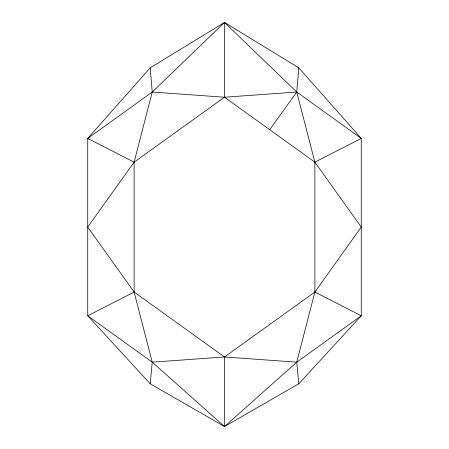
<?xml version="1.0" encoding="UTF-8"?>
<svg xmlns="http://www.w3.org/2000/svg" width="449" height="449" viewBox="0 0 449 449"><rect width="100%" height="100%" fill="white"/><g stroke="black" fill="none" stroke-linecap="round" stroke-linejoin="round"><path stroke-width="0.67" d="M298.804 67.838L296.755 92.028L314.884 162.162L314.884 292.035L296.755 362.175L298.804 383.76L224.5 426.55L150.196 383.76L87.735 315.793L87.735 138.41L150.196 67.838L224.5 22.45L298.804 67.838L361.265 138.41L361.265 315.793L298.804 383.76M150.196 383.76L152.245 362.175L134.116 292.035L134.116 162.162L152.245 92.028L150.196 67.838M134.116 162.162L87.735 138.41L152.245 92.028L224.5 97.225L314.884 162.162L361.265 138.41L296.755 92.028L224.5 97.225L134.116 162.162L87.735 227.099L134.116 292.035L224.5 356.972L296.755 362.175L361.265 315.793L314.884 292.035L224.5 356.972L152.245 362.175L87.735 315.793L134.116 292.035M314.884 292.035L361.265 227.099L314.884 162.162M269.692 129.694L296.755 92.028L224.5 22.45L152.245 92.028M152.245 362.175L224.5 426.55L296.755 362.175M224.5 22.45L224.5 97.225M224.5 356.972L224.5 426.55"/></g></svg>
